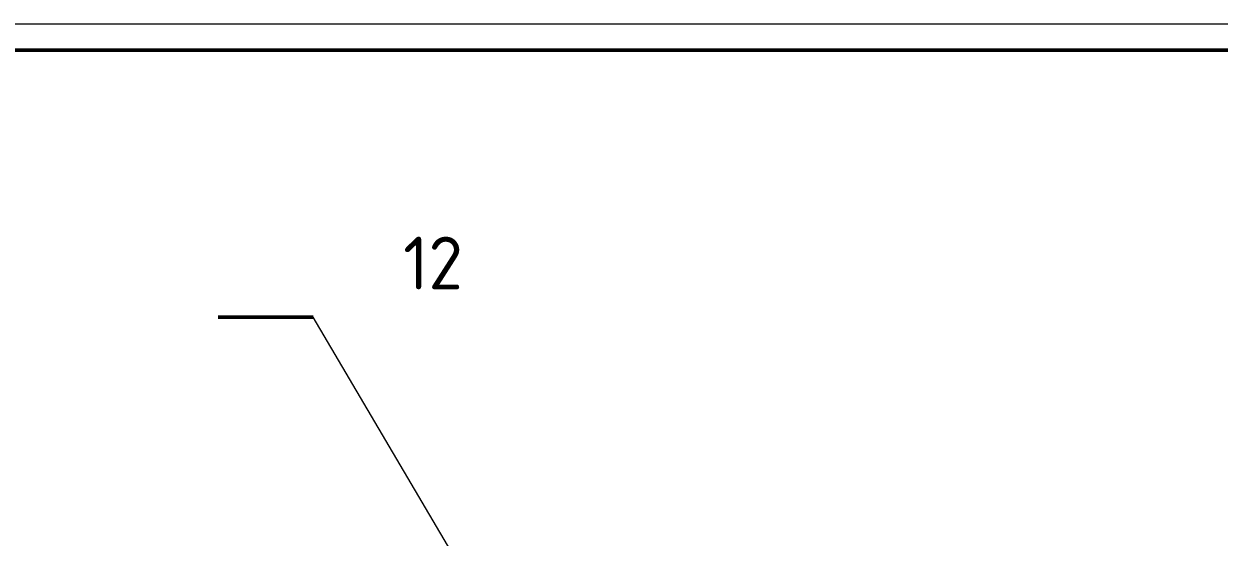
# Model space of a CAD drawing. Header units: inches. Extents: x -1846 to 3013, y 0 to 1997.
# Drawn here: x 755.1 to 981.3, y 743.8 to 841 of the extents above; entities that cross this region are included whole.
import ezdxf

# ---------------------------------------------------------------- set-up
doc = ezdxf.new("R2010")
doc.units = ezdxf.units.IN
doc.layers.get('0').update_dxf_attribs({"color": 2, "lineweight": 0})
doc.layers.add('Basic', color=7, linetype='Continuous', lineweight=50)
doc.styles.add('Annotative', font='')
doc.styles.get('Annotative').set_extended_font_data('TCVN 7284', italic=True)

msp = doc.modelspace()

# ---------------------------------------------------------------- linework, layer by layer
for p, q in [((0, 841), (1189, 841)), ((875.72, 673.54), (809.86, 785.41))]:
    msp.add_line(p, q)
at = {"layer": 'Basic'}
for p, q in [((25, 836), (1184, 836)), ((809.86, 785.41), (791.86, 785.41))]:
    msp.add_line(p, q, dxfattribs=at)

# ---------------------------------------------------------------- texts
at = {"layer": 'Basic', "insert": (791.29, 800.69), "char_height": 10, "width": 82.5, "attachment_point": 1, "style": 'Annotative'}
msp.add_mtext('\\pxqc;{\\fTCVN 7284|b0|i0|c0|p34;12\\P}', dxfattribs=at)

doc.saveas('drawing.dxf')
